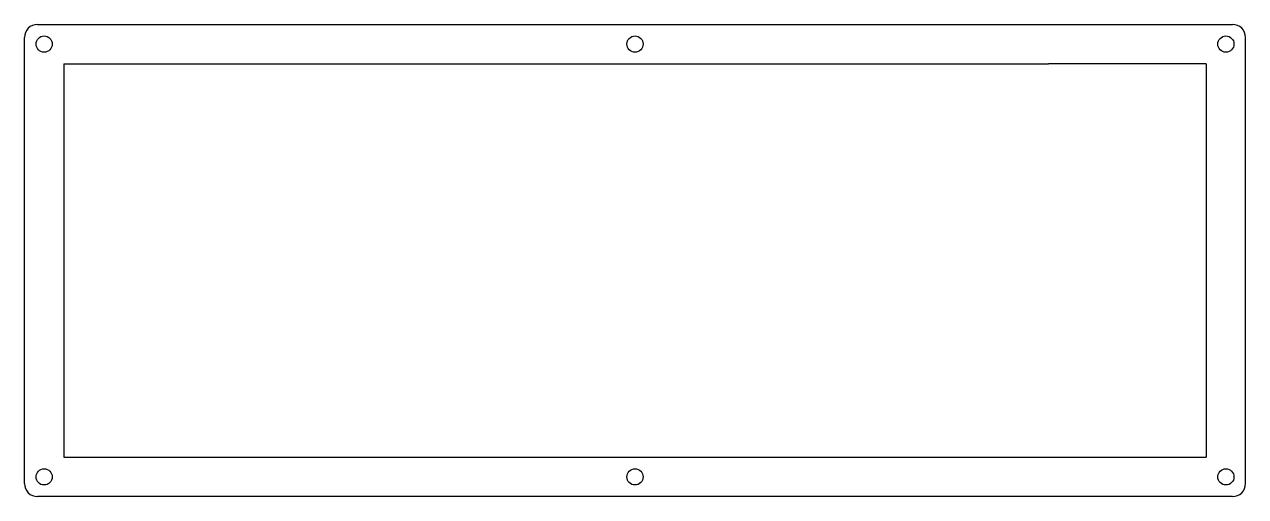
# Model space of a CAD drawing. Extents: x 0 to 372, y 0 to 144.
import ezdxf

# ---------------------------------------------------------------- set-up
doc = ezdxf.new("R2010")
doc.units = 0
doc.header["$MEASUREMENT"] = 0

msp = doc.modelspace()

# ---------------------------------------------------------------- linework, layer by layer
at = {"linetype": 'Continuous'}
for p, q in [((4.1, 144.07), (289.76, 144.07)), ((289.76, 144.07), (311.76, 144.07)), ((311.76, 144.07), (367.76, 144.07)), ((0.1, 4.25), (0.1, 140.07)), ((371.76, 4.25), (371.76, 140.07)), ((12.09, 132.07), (12.09, 12.25)), ((12.09, 132.07), (289.76, 132.07)), ((289.76, 132.07), (311.76, 132.07)), ((359.76, 132.07), (311.76, 132.07)), ((359.76, 132.07), (359.76, 12.25)), ((12.09, 12.25), (359.76, 12.25))]:
    msp.add_line(p, q, dxfattribs=at)
at = {"color": 0}
msp.add_line((367.76, 0.25), (4.1, 0.25), dxfattribs=at)
at = {"linetype": 'Continuous'}
for centre in [(6.1, 138.07), (185.93, 138.07), (365.76, 138.07), (6.1, 6.25), (185.93, 6.25), (365.76, 6.25)]:
    msp.add_circle(centre, 2.47, dxfattribs=at)
for centre, start, end in [((4.1, 140.07), 90, 180), ((367.76, 140.07), 0, 90)]:
    msp.add_arc(centre, 4, start, end, dxfattribs=at)
at = {"color": 0}
for centre, start, end in [((4.1, 4.25), 180, 270), ((367.76, 4.25), 270, 0)]:
    msp.add_arc(centre, 4, start, end, dxfattribs=at)

doc.saveas('drawing.dxf')
